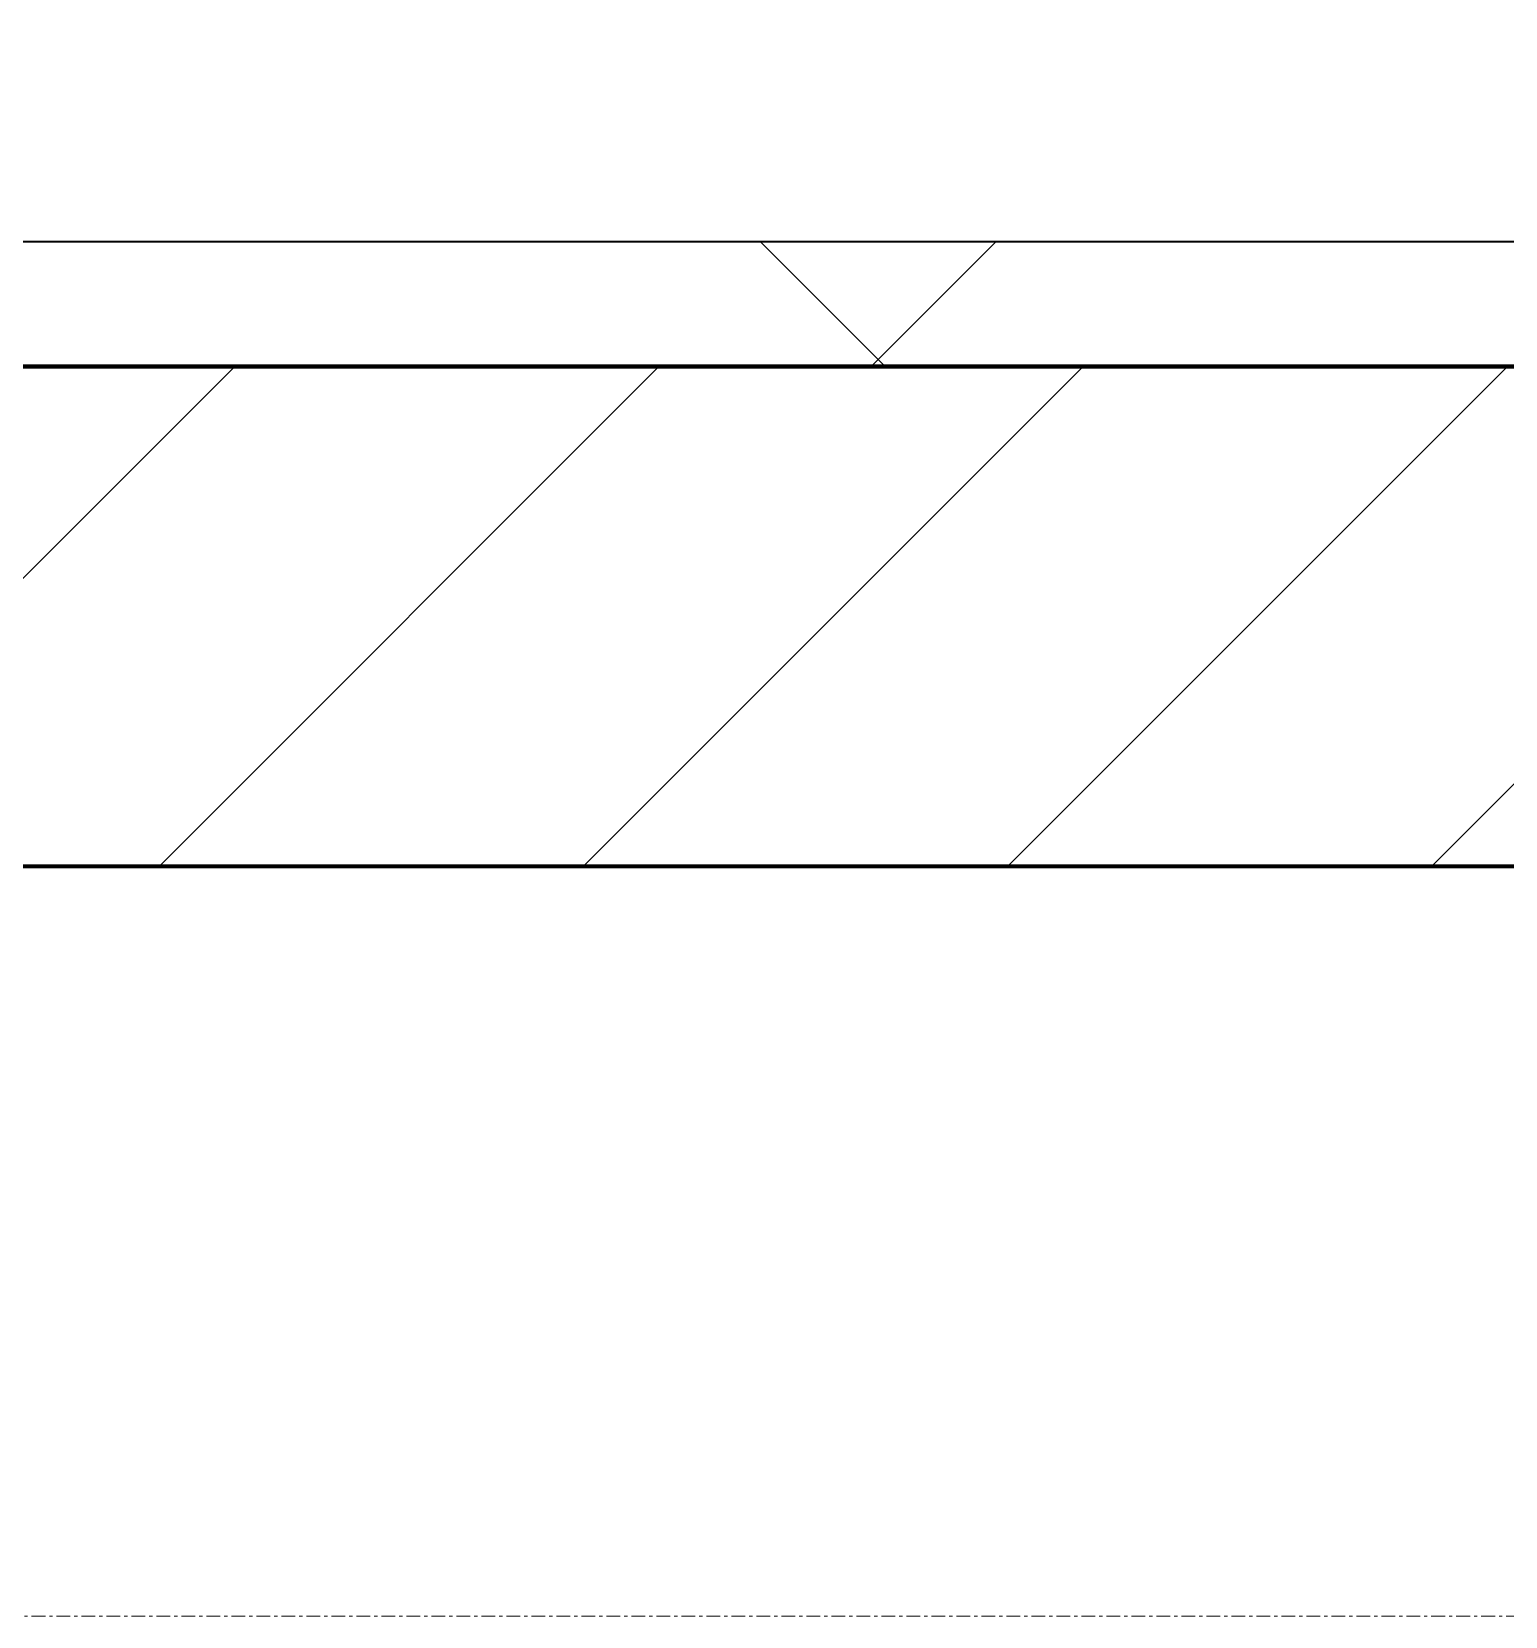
# Model space of a CAD drawing. Header units: millimetres. Extents: x -794334 to -714814, y -17806 to 22403.
# Drawn here: x -769105 to -768515, y -4321 to -3687 of the extents above; entities that cross this region are included whole.
import ezdxf
from ezdxf.xclip import XClip

# ---------------------------------------------------------------- set-up
doc = ezdxf.new("R2010")
doc.units = ezdxf.units.MM
doc.header["$XCLIPFRAME"] = 0
doc.linetypes.add('DPA_Grid _ Level 100', pattern=[10, 5.5, -1.6, 1.3, -1.6])
for name, color, linetype, lineweight in [('A-GLAZ-CURT', 2, 'Continuous', 9), ('A-WALL', 5, 'Continuous', 35), ('A-WALL-FNSH', 2, 'Continuous', 35), ('A-WALL-PATT', 1, 'Continuous', 35), ('S-GRID', 251, 'Continuous', 9), ('WALL-E', 2, 'Continuous', 35)]:
    doc.layers.add(name, color=color, linetype=linetype, lineweight=lineweight)
doc.layers.add('A11_ALU.SOLID SHEET', color=2, linetype='Continuous')

# ---------------------------------------------------------------- blocks, each defined once
blk = doc.blocks.new('*U804')
at = {"layer": 'S-GRID', "linetype": 'DPA_Grid _ Level 100'}
blk.add_line((57942.91, -7900), (-14128.88, -7900), dxfattribs=at)
blk = doc.blocks.new('PPLS-PP19_Custom Tile Pattern - Custom Tile Pattern-V133-4252-01 ENLARGED CONCOURSE LEVEL - REFLECTED CEILING PLAN - SHEET 3')
at = {"layer": 'A-GLAZ-CURT'}
for p, q in [((-300, 0), (300, 0)), ((300, 0), (-300, 0)), ((195.99, 0), (213.31, 0)), ((213.31, 0), (195.99, 0)), ((230.06, 0), (300, 0)), ((-300, -50), (300, -50)), ((300, -50), (-300, -50))]:
    blk.add_line(p, q, dxfattribs=at)
for points, knots in [([(94.4, 0), (94.4, 0), (94.64, 0), (99.11, 0), (108.97, 0), (120.79, 0), (139.94, 0), (163.31, 0), (185.23, 0), (193.62, 0), (194.69, 0), (194.79, 0)], [-2348.345796, -2348.345796, -2348.345796, -2348.345796, -2310.419338, -2233.599744, -2052.234781, -1843.028543, -1530.39897, -1095.004608, -529.74427, -295.064701, -265.121568, -265.121568, -265.121568, -265.121568]), ([(193.8, 0), (193.33, 0), (190.11, 0), (183.13, 0), (171, 0), (161.95, 0), (161.28, 0), (158.35, 0), (157.85, 0), (157.77, 0)], [-11665.349007, -11665.349007, -11665.349007, -11665.349007, -11565.880756, -11105.624034, -10839.086983, -10768.332124, -10666.779182, -10580.760289, -10550.278881, -10550.278881, -10550.278881, -10550.278881]), ([(245.21, 0), (231.26, 0), (203.38, 0), (177.41, 0), (159.34, 0), (158.33, 0), (158.3, 0)], [-230.265083, -230.265083, -230.265083, -230.265083, -187.987675, -143.776725, -129.632772, -123.352749, -123.352749, -123.352749, -123.352749]), ([(159.07, 0), (159.13, 0), (160.84, 0), (165.21, 0), (174.15, 0), (185.98, 0), (208.82, 0), (219.42, 0), (230.06, 0)], [-115.643202, -115.643202, -115.643202, -115.643202, -114.681583, -87.660824, -65.295536, -41.623857, -24.459831, 0, 0, 0, 0]), ([(244.86, 0), (243.18, 0), (237.81, 0), (226.56, 0), (221.1, 0), (200.27, 0), (182.99, 0), (174.27, 0), (169.67, 0), (168.99, 0)], [-9556.189644, -9556.189644, -9556.189644, -9556.189644, -9406.094246, -9221.510254, -9016.44624, -8717.832359, -8253.978395, -8152.463617, -8069.855175, -8069.855175, -8069.855175, -8069.855175]), ([(215.22, 0), (214.62, 0), (210.55, 0), (203.98, 0), (187.54, 0), (175.3, 0), (169.49, 0)], [-203.825446, -203.825446, -203.825446, -203.825446, -198.527383, -184.406837, -162.427601, -142.916156, -142.916156, -142.916156, -142.916156]), ([(171.51, 0), (176.48, 0), (193.23, 0), (201.73, 0), (208.81, 0), (213.9, 0), (241.96, 0), (266.73, 0), (281.71, 0), (291.71, 0), (296.52, 0), (297.86, 0), (298.09, 0)], [-7971.819559, -7971.819559, -7971.819559, -7971.819559, -7784.112253, -7606.717214, -7289.299508, -7042.621073, -6582.165592, -6068.460911, -5766.029927, -5566.724884, -5280.360606, -5199.253518, -5199.253518, -5199.253518, -5199.253518]), ([(172.07, 0), (177.66, 0), (187.87, 0), (201.08, 0), (207.47, 0), (213.96, 0), (215.11, 0)], [-255.364076, -255.364076, -255.364076, -255.364076, -237.955587, -223.92608, -215.862851, -208.75215, -208.75215, -208.75215, -208.75215]), ([(300, 0), (288.22, 0), (262, 0), (230.43, 0), (219.94, 0), (219.02, 0)], [-12528.858583, -12528.858583, -12528.858583, -12528.858583, -11905.454923, -11162.864862, -10856.732305, -10856.732305, -10856.732305, -10856.732305]), ([(219.9, 0), (220.86, 0), (227.84, 0), (240.53, 0), (245.22, 0)], [-10670.940496, -10670.940496, -10670.940496, -10670.940496, -10511.382485, -9925.173265, -9925.173265, -9925.173265, -9925.173265]), ([(247.1, 0), (246.76, 0), (246.21, 0), (245.44, 0), (245.33, 0)], [-9649.085549, -9649.085549, -9649.085549, -9649.085549, -9581.591397, -9570.901714, -9570.901714, -9570.901714, -9570.901714]), ([(300, 0), (286.53, 0), (268.6, 0), (250.65, 0), (246.22, 0)], [-285.253232, -285.253232, -285.253232, -285.253232, -244.693688, -231.286404, -231.286404, -231.286404, -231.286404]), ([(284.76, 0), (284.76, 0), (285.09, 0), (287.47, 0), (293.59, 0), (297.76, 0), (300, 0)], [-4110.630118, -4110.630118, -4110.630118, -4110.630118, -4053.389046, -3959.664717, -3862.421465, -3746.95702, -3746.95702, -3746.95702, -3746.95702]), ([(297.38, 0), (295.84, 0), (291.62, 0), (285.38, 0), (284.87, 0)], [-4803.172655, -4803.172655, -4803.172655, -4803.172655, -4358.271401, -4143.037883, -4143.037883, -4143.037883, -4143.037883])]:
    blk.add_open_spline(points, degree=3, knots=knots, dxfattribs=at)
for points in [[(195.11, 0), (194.91, 0), (194.44, 0), (193.8, 0)], [(245.22, 0), (245.94, 0), (246.54, 0), (246.96, 0)]]:
    blk.add_open_spline(points, degree=3, dxfattribs=at)
blk = doc.blocks.new('PPLS-PP19_Custom Tile Pattern - Custom Tile Pattern-V134-4252-01 ENLARGED CONCOURSE LEVEL - REFLECTED CEILING PLAN - SHEET 3')
at = {"layer": 'A-GLAZ-CURT'}
for p, q in [((-300, 0), (300, 0)), ((300, 0), (-300, 0)), ((-293.07, 0), (-275.75, 0)), ((-275.75, 0), (-293.07, 0)), ((-222.32, 0), (-219.06, 0)), ((-219.06, 0), (-222.32, 0)), ((-218.66, 0), (-205, 0)), ((-205, 0), (-218.66, 0)), ((-300, -50), (300, -50)), ((300, -50), (-300, -50))]:
    blk.add_line(p, q, dxfattribs=at)
at = {"layer": 'A-GLAZ-CURT', "flags": 128}
for points in [[(-300, 0), (-291.56, 0), (-283.3, 0), (-275.2, 0), (-267.26, 0), (-259.45, 0), (-251.77, 0), (-244.2, 0), (-236.74, 0), (-229.36, 0), (-222.06, 0), (-214.83, 0), (-207.71, 0), (-200.76, 0), (-194.02, 0), (-187.54, 0), (-181.38, 0), (-175.58, 0), (-170.25, 0), (-165.64, 0), (-162.01, 0), (-159.53, 0), (-157.46, 0), (-154.52, 0), (-149.42, 0), (-141.84, 0), (-132.81, 0), (-126.08, 0)], [(-151.17, 0), (-155.53, 0), (-160.27, 0), (-164.95, 0), (-169.65, 0), (-174.47, 0), (-179.49, 0), (-184.81, 0), (-190.44, 0), (-196.37, 0), (-202.58, 0), (-209.04, 0), (-215.73, 0), (-222.63, 0), (-229.72, 0), (-236.97, 0), (-244.39, 0), (-251.96, 0), (-259.67, 0), (-267.51, 0), (-275.48, 0), (-283.55, 0), (-291.73, 0), (-300, 0)], [(-125.17, 0), (-128.55, 0), (-134.16, 0), (-140.03, 0), (-145.5, 0), (-150.63, 0)]]:
    blk.add_lwpolyline(points, dxfattribs=at)
at = {"layer": 'A-GLAZ-CURT'}
for points, knots in [([(-300, 0), (-284.65, 0), (-236.57, 0), (-188.92, 0), (-158.92, 0), (-151.16, 0)], [-5323.127839, -5323.127839, -5323.127839, -5323.127839, -4502.809032, -2700.551212, -2000.048509, -2000.048509, -2000.048509, -2000.048509]), ([(-83.27, 0), (-96.83, 0), (-134.32, 0), (-202.69, 0), (-262.56, 0), (-294.48, 0), (-300, 0)], [-18916.821201, -18916.821201, -18916.821201, -18916.821201, -17136.203329, -15131.813646, -13729.592194, -13439.944408, -13439.944408, -13439.944408, -13439.944408]), ([(-150.98, 0), (-151.06, 0), (-153.03, 0), (-158.72, 0), (-174.02, 0), (-185.59, 0), (-209.77, 0), (-232.01, 0), (-255.22, 0), (-262.59, 0), (-264.9, 0), (-265.4, 0)], [-2488.426339, -2488.426339, -2488.426339, -2488.426339, -2477.344047, -2237.412286, -2029.680487, -1755.085331, -1400.429864, -858.079193, -543.655514, -208.940337, 0, 0, 0, 0]), ([(-258.6, 0), (-257.91, 0), (-254.26, 0), (-241.25, 0), (-228.24, 0), (-220.2, 0), (-219.1, 0)], [-5722.54675, -5722.54675, -5722.54675, -5722.54675, -5657.471696, -5413.335975, -5017.494783, -4954.41967, -4954.41967, -4954.41967, -4954.41967]), ([(-220.15, 0), (-221.05, 0), (-224.51, 0), (-231.26, 0), (-233.46, 0), (-234, 0)], [-1024.367943, -1024.367943, -1024.367943, -1024.367943, -978.033455, -846.069444, -682.911962, -682.911962, -682.911962, -682.911962]), ([(-233.49, 0), (-233.44, 0), (-232.38, 0), (-230.74, 0), (-225.3, 0), (-223.63, 0)], [-455.274641, -455.274641, -455.274641, -455.274641, -440.605512, -119.536984, 0, 0, 0, 0]), ([(-219.03, 0), (-216.92, 0), (-211.86, 0), (-200.2, 0), (-185.8, 0), (-171.77, 0), (-158.7, 0), (-157.22, 0)], [-4953.244829, -4953.244829, -4953.244829, -4953.244829, -4832.723979, -4666.091899, -4349.945572, -4000.813434, -3840.635403, -3840.635403, -3840.635403, -3840.635403]), ([(-133.82, 0), (-135.51, 0), (-137.8, 0), (-149.31, 0), (-162.01, 0), (-177.91, 0), (-198.21, 0), (-211.71, 0), (-219.03, 0)], [-2731.647847, -2731.647847, -2731.647847, -2731.647847, -2418.507304, -2308.929706, -2113.765672, -1763.376603, -1422.553702, -1043.688706, -1043.688706, -1043.688706, -1043.688706]), ([(-218.99, 0), (-215.7, 0), (-204.39, 0), (-188.58, 0), (-169.02, 0), (-157.93, 0), (-152.01, 0)], [-5362.123552, -5362.123552, -5362.123552, -5362.123552, -5161.076232, -4739.070012, -4465.409639, -4149.119819, -4149.119819, -4149.119819, -4149.119819]), ([(-151.15, 0), (-145.65, 0), (-136.62, 0), (-127.33, 0), (-124.19, 0), (-123.43, 0), (-123.28, 0)], [-4133.906489, -4133.906489, -4133.906489, -4133.906489, -3839.893365, -3647.167523, -3488.92562, -3439.852845, -3439.852845, -3439.852845, -3439.852845]), ([(-151.06, 0), (-150.06, 0), (-147.11, 0), (-143.57, 0), (-138.62, 0)], [-3456.571863, -3456.571863, -3456.571863, -3456.571863, -3371.022232, -3227.460399, -3227.460399, -3227.460399, -3227.460399]), ([(-151.03, 0), (-140.01, 0), (-124.96, 0), (-110.8, 0), (-99.5, 0), (-91.46, 0)], [-1996.172939, -1996.172939, -1996.172939, -1996.172939, -1002.059161, -460.363443, 0, 0, 0, 0]), ([(-118.78, 0), (-121.86, 0), (-126.28, 0), (-136.96, 0), (-147.46, 0), (-150.03, 0), (-150.57, 0)], [-5938.474035, -5938.474035, -5938.474035, -5938.474035, -5700.061948, -5508.838257, -5298.784692, -5196.16478, -5196.16478, -5196.16478, -5196.16478]), ([(-150.34, 0), (-150.07, 0), (-147.75, 0), (-142.6, 0), (-127.26, 0), (-107.3, 0), (-94.05, 0), (-85.05, 0), (-83.82, 0)], [-4948.728362, -4948.728362, -4948.728362, -4948.728362, -4883.323924, -4440.880425, -4054.690705, -3793.097032, -3402.597032, -3340.391645, -3340.391645, -3340.391645, -3340.391645]), ([(-137.88, 0), (-140.56, 0), (-147.2, 0), (-147.65, 0), (-150.23, 0)], [-3187.727384, -3187.727384, -3187.727384, -3187.727384, -2919.378265, -2523.617513, -2523.617513, -2523.617513, -2523.617513]), ([(-84.2, 0), (-92.34, 0), (-112.04, 0), (-130.52, 0), (-147.74, 0), (-149.07, 0)], [-7439.669089, -7439.669089, -7439.669089, -7439.669089, -7004.680444, -6449.282163, -6277.220794, -6277.220794, -6277.220794, -6277.220794]), ([(-148.23, 0), (-146.94, 0), (-140.15, 0), (-137.28, 0), (-133.93, 0), (-128.78, 0), (-126.5, 0)], [-6162.058746, -6162.058746, -6162.058746, -6162.058746, -6017.569127, -5560.701257, -5364.112219, -5231.017328, -5231.017328, -5231.017328, -5231.017328]), ([(-86.16, 0), (-91.37, 0), (-104.13, 0), (-122.65, 0), (-139.03, 0), (-146.11, 0), (-146.95, 0)], [-1681.3698, -1681.3698, -1681.3698, -1681.3698, -1374.161226, -945.742622, -741.901385, -489.130243, -489.130243, -489.130243, -489.130243]), ([(-146.69, 0), (-146.59, 0), (-145.49, 0), (-135.69, 0), (-128.29, 0), (-125.15, 0)], [-420.34245, -420.34245, -420.34245, -420.34245, -406.956646, -290.263673, 0, 0, 0, 0]), ([(-127.41, 0), (-131.63, 0), (-133.16, 0), (-134.09, 0), (-134.15, 0)], [-8540.990293, -8540.990293, -8540.990293, -8540.990293, -8266.114998, -8246.473386, -8246.473386, -8246.473386, -8246.473386]), ([(-134.15, 0), (-133.32, 0), (-130.31, 0), (-117.33, 0), (-92.04, 0), (-74.02, 0), (-62.74, 0), (-60.36, 0), (-59.97, 0)], [-7657.439573, -7657.439573, -7657.439573, -7657.439573, -7293.749979, -6839.55839, -6236.997189, -5713.340575, -5140.470607, -5006.787413, -5006.787413, -5006.787413, -5006.787413]), ([(-120.13, 0), (-120.14, 0), (-120.24, 0), (-121.3, 0), (-129.25, 0), (-133.82, 0)], [-2933.992132, -2933.992132, -2933.992132, -2933.992132, -2920.575025, -2840.280255, -2731.647847, -2731.647847, -2731.647847, -2731.647847]), ([(-113.43, 0), (-113.44, 0), (-113.96, 0), (-119.73, 0), (-125.43, 0), (-127.03, 0), (-127.41, 0)], [-328.499627, -328.499627, -328.499627, -328.499627, -282.672656, -98.539552, -24.539552, 0, 0, 0, 0]), ([(-126.5, 0), (-122.44, 0), (-108.71, 0), (-86.68, 0), (-63.44, 0), (-54.4, 0), (-48.53, 0), (-30.79, 0), (-22.93, 0), (-15.39, 0)], [-5231.017328, -5231.017328, -5231.017328, -5231.017328, -4994.692869, -4542.524482, -4008.285538, -3689.699207, -3546.54457, -3315.260113, -2864.387349, -2864.387349, -2864.387349, -2864.387349]), ([(-125.15, 0), (-124.93, 0), (-121.96, 0), (-113.01, 0), (-98.9, 0), (-90.18, 0), (-84.15, 0), (-83.89, 0)], [-3362.7396, -3362.7396, -3362.7396, -3362.7396, -3342.215224, -3074.362186, -2902.289527, -2605.247022, -2592.111775, -2592.111775, -2592.111775, -2592.111775]), ([(-122.08, 0), (-122.01, 0), (-121.69, 0), (-121.2, 0), (-120.88, 0)], [-3136.336417, -3136.336417, -3136.336417, -3136.336417, -3110.304437, -3035.164275, -3035.164275, -3035.164275, -3035.164275]), ([(-36.33, 0), (-36.43, 0), (-37.27, 0), (-45.02, 0), (-46.13, 0), (-60.59, 0), (-81.23, 0), (-99.51, 0), (-114.02, 0), (-117.28, 0), (-118.78, 0)], [-1855.773136, -1855.773136, -1855.773136, -1855.773136, -1810.870157, -1672.078046, -1405.135169, -1060.00838, -740.068933, -229.489605, -116.330425, 0, 0, 0, 0]), ([(-117.74, 0), (-117.19, 0), (-114.78, 0), (-113.43, 0), (-113.43, 0)], [-821.249067, -821.249067, -821.249067, -821.249067, -394.672656, -330.879064, -330.879064, -330.879064, -330.879064]), ([(-36.62, 0), (-36.62, 0), (-40.35, 0), (-44.32, 0), (-58.97, 0), (-85.2, 0), (-107.61, 0), (-116.56, 0), (-117.56, 0)], [-4069.478503, -4069.478503, -4069.478503, -4069.478503, -3858.647035, -3538.256648, -2842.901703, -2193.204658, -1433.981041, -985.49888, -985.49888, -985.49888, -985.49888]), ([(-115.82, 0), (-114.96, 0), (-110.41, 0), (-97.85, 0), (-87.68, 0), (-83.37, 0)], [-5724.064692, -5724.064692, -5724.064692, -5724.064692, -5430.283136, -5103.229623, -4871.544419, -4871.544419, -4871.544419, -4871.544419]), ([(9.32, 0), (9.08, 0), (7.65, 0), (2.57, 0), (-12.23, 0), (-25.64, 0), (-40, 0), (-56.24, 0), (-75.59, 0), (-94, 0), (-112.01, 0), (-114.94, 0), (-115.63, 0)], [-2922.926651, -2922.926651, -2922.926651, -2922.926651, -2882.788014, -2720.818881, -2518.50168, -2125.455881, -1792.521578, -1466.981642, -1208.454564, -789.402658, -501.969187, -243.577221, -243.577221, -243.577221, -243.577221]), ([(-91.46, 0), (-90.09, 0), (-84.7, 0), (-77.43, 0), (-72.73, 0), (-72.64, 0), (-72.64, 0)], [-19832.387487, -19832.387487, -19832.387487, -19832.387487, -19753.885894, -19541.04734, -19478.625389, -19471.062469, -19471.062469, -19471.062469, -19471.062469]), ([(-83.29, 0), (-78.21, 0), (-71.3, 0), (-65.93, 0), (-65.07, 0)], [-2581.801441, -2581.801441, -2581.801441, -2581.801441, -2322.099534, -2241.8264, -2241.8264, -2241.8264, -2241.8264]), ([(-29.03, 0), (-33.97, 0), (-43.74, 0), (-56.37, 0), (-71.66, 0), (-77.83, 0), (-82.66, 0), (-83.28, 0), (-83.28, 0)], [-2680.714891, -2680.714891, -2680.714891, -2680.714891, -2413.671296, -2161.752162, -2006.592567, -1646.621388, -1424.436217, -1394.046728, -1394.046728, -1394.046728, -1394.046728]), ([(-83.28, 0), (-83.28, 0), (-82.91, 0), (-76.14, 0), (-62.97, 0), (-48.14, 0), (-36.49, 0), (-33.57, 0), (-29.94, 0), (-28.57, 0)], [-1393.4169, -1393.4169, -1393.4169, -1393.4169, -1353.722004, -1274.333717, -1073.56893, -651.549973, -296.515819, -83.513472, 0, 0, 0, 0]), ([(-83.28, 0), (-81.96, 0), (-66.89, 0), (-42.53, 0), (-12.78, 0), (4.23, 0), (9.64, 0), (10.14, 0), (10.18, 0)], [-4870.011342, -4870.011342, -4870.011342, -4870.011342, -4799.173296, -4065.652676, -3589.737505, -3285.047089, -3066.359526, -3044.715262, -3044.715262, -3044.715262, -3044.715262]), ([(-83.27, 0), (-79.59, 0), (-74.13, 0), (-68.41, 0), (-65.12, 0), (-63.63, 0)], [-3331.083313, -3331.083313, -3331.083313, -3331.083313, -3144.956779, -3050.982048, -2969.237017, -2969.237017, -2969.237017, -2969.237017]), ([(-26.75, 0), (-27.82, 0), (-36.18, 0), (-53.55, 0), (-70.91, 0), (-82.3, 0), (-83.27, 0)], [-8718.362214, -8718.362214, -8718.362214, -8718.362214, -8532.293389, -8073.216054, -7508.296369, -7456.415343, -7456.415343, -7456.415343, -7456.415343]), ([(-63.96, 0), (-64.13, 0), (-71.3, 0), (-78.3, 0), (-82.61, 0)], [-2171.769325, -2171.769325, -2171.769325, -2171.769325, -2007.031671, -1751.426875, -1751.426875, -1751.426875, -1751.426875]), ([(-66.39, 0), (-66.39, 0), (-63.63, 0), (-53.63, 0), (-34.42, 0), (-29.82, 0), (-29.19, 0)], [-2493.31794, -2493.31794, -2493.31794, -2493.31794, -2315.303971, -1809.437387, -963.711516, -666.19313, -666.19313, -666.19313, -666.19313]), ([(-15.82, 0), (-28.51, 0), (-48.62, 0), (-65.77, 0), (-66.37, 0), (-66.38, 0)], [-3664.062215, -3664.062215, -3664.062215, -3664.062215, -2981.410125, -2542.574734, -2498.224237, -2498.224237, -2498.224237, -2498.224237]), ([(-63.63, 0), (-61.49, 0), (-57.39, 0), (-54.49, 0), (-45.2, 0), (-40.79, 0), (-40.46, 0), (-40.44, 0)], [-2969.237017, -2969.237017, -2969.237017, -2969.237017, -2851.217951, -2734.127174, -2474.780881, -2410.990208, -2350.645972, -2350.645972, -2350.645972, -2350.645972]), ([(-58.83, 0), (-58.37, 0), (-57.29, 0), (-54.23, 0), (-46.33, 0), (-42.62, 0), (-41.76, 0)], [-4859.52896, -4859.52896, -4859.52896, -4859.52896, -4680.891996, -4469.85053, -4321.566175, -4270.495146, -4270.495146, -4270.495146, -4270.495146]), ([(-51.83, 0), (-51.83, 0), (-51.78, 0), (-47.4, 0), (-46.01, 0), (-40.22, 0), (-36.78, 0)], [-632.814994, -632.814994, -632.814994, -632.814994, -627.965721, -508.377888, -260.442412, 0, 0, 0, 0]), ([(-15.45, 0), (-17.45, 0), (-23.97, 0), (-32.81, 0), (-44.85, 0), (-51.43, 0), (-51.79, 0)], [-1397.691517, -1397.691517, -1397.691517, -1397.691517, -1290.787923, -1039.307308, -819.71621, -644.910881, -644.910881, -644.910881, -644.910881]), ([(-41.76, 0), (-39.9, 0), (-37.72, 0), (-36.92, 0), (-36.77, 0)], [-4270.495146, -4270.495146, -4270.495146, -4270.495146, -4161.040818, -4106.245333, -4106.245333, -4106.245333, -4106.245333]), ([(-36.78, 0), (-32.43, 0), (-19.22, 0), (8.83, 0), (35.15, 0), (50.85, 0), (51.96, 0)], [-6191.144455, -6191.144455, -6191.144455, -6191.144455, -5862.463379, -5340.621928, -4573.028122, -4514.376165, -4514.376165, -4514.376165, -4514.376165]), ([(-36.29, 0), (-36.29, 0), (-34.66, 0), (-28.88, 0), (-26.95, 0), (-26.54, 0)], [-9150.272121, -9150.272121, -9150.272121, -9150.272121, -9057.163041, -8919.836787, -8834.607043, -8834.607043, -8834.607043, -8834.607043]), ([(-16, 0), (-18.2, 0), (-25.71, 0), (-34.76, 0), (-36.04, 0)], [-9532.07602, -9532.07602, -9532.07602, -9532.07602, -9424.652049, -9182.880979, -9182.880979, -9182.880979, -9182.880979]), ([(-33.34, 0), (-33.34, 0), (-32.93, 0), (-31.16, 0), (-30.52, 0)], [-2415.024266, -2415.024266, -2415.024266, -2415.024266, -2357.633367, -2323.618664, -2323.618664, -2323.618664, -2323.618664]), ([(70.61, 0), (66.16, 0), (55.8, 0), (39.61, 0), (24.74, 0), (2.64, 0), (-17.84, 0), (-30.57, 0), (-31.82, 0), (-32, 0)], [-4647.237329, -4647.237329, -4647.237329, -4647.237329, -4326.416877, -4098.545751, -3766.694881, -3333.063701, -2994.501669, -2698.150104, -2614.070998, -2614.070998, -2614.070998, -2614.070998]), ([(-30.76, 0), (-30.73, 0), (-29.99, 0), (-23.53, 0), (-15.9, 0), (-15.42, 0)], [-54176.191683, -54176.191683, -54176.191683, -54176.191683, -54157.274271, -53749.15266, -53722.01203, -53722.01203, -53722.01203, -53722.01203]), ([(-30.52, 0), (-27.11, 0), (-22.69, 0), (-17.44, 0), (-15.41, 0)], [-2323.618664, -2323.618664, -2323.618664, -2323.618664, -2142.497158, -2034.362038, -2034.362038, -2034.362038, -2034.362038]), ([(-15.78, 0), (-16.72, 0), (-19.75, 0), (-25.97, 0), (-29.52, 0), (-30.21, 0)], [-54978.391886, -54978.391886, -54978.391886, -54978.391886, -54789.006179, -54461.685999, -54290.791712, -54290.791712, -54290.791712, -54290.791712]), ([(8.33, 0), (8.19, 0), (7.18, 0), (0.32, 0), (-13.89, 0), (-24.92, 0), (-29.03, 0)], [-3574.286521, -3574.286521, -3574.286521, -3574.286521, -3526.962355, -3285.499107, -2903.012179, -2680.714891, -2680.714891, -2680.714891, -2680.714891]), ([(-28.98, 0), (-28.66, 0), (-27.39, 0), (-24.45, 0), (-22.56, 0)], [-166.548282, -166.548282, -166.548282, -166.548282, -102.06493, 0, 0, 0, 0]), ([(-28.57, 0), (-26.93, 0), (-20.29, 0), (-11.45, 0), (2.08, 0), (13.15, 0), (21.24, 0), (24.62, 0), (24.72, 0), (24.72, 0)], [-5361.429781, -5361.429781, -5361.429781, -5361.429781, -5261.36855, -5050.479954, -4785.90057, -4596.498881, -4445.288762, -4384.376941, -4376.041937, -4376.041937, -4376.041937, -4376.041937]), ([(-15.47, 0), (-14.7, 0), (-11.36, 0), (-7.66, 0), (-6.6, 0), (-6.44, 0)], [-56344.022017, -56344.022017, -56344.022017, -56344.022017, -56303.229861, -56166.290093, -56124.392176, -56124.392176, -56124.392176, -56124.392176]), ([(31.18, 0), (25.97, 0), (11.99, 0), (-3.75, 0), (-14.03, 0), (-15.41, 0)], [-4496.803627, -4496.803627, -4496.803627, -4496.803627, -4222.080604, -3745.412743, -3671.464559, -3671.464559, -3671.464559, -3671.464559]), ([(-15.39, 0), (-8.27, 0), (8.61, 0), (15.02, 0), (22.91, 0), (31, 0), (39.04, 0), (51.19, 0), (58.74, 0), (61.34, 0), (61.45, 0)], [-2864.387349, -2864.387349, -2864.387349, -2864.387349, -2439.246196, -2084.094819, -1956.422387, -1818.904206, -1645.594513, -1443.202566, -1228.752106, -1120.932285, -1120.932285, -1120.932285, -1120.932285]), ([(30.82, 0), (29.27, 0), (20.14, 0), (5.42, 0), (-8.46, 0), (-15.38, 0)], [-10462.034656, -10462.034656, -10462.034656, -10462.034656, -10363.088938, -9884.23066, -9542.355627, -9542.355627, -9542.355627, -9542.355627]), ([(-15.34, 0), (-9.38, 0), (7.66, 0), (22.06, 0), (37.44, 0), (45.92, 0), (57.76, 0), (64.47, 0), (72.74, 0), (75.22, 0), (76.03, 0), (76.21, 0)], [-2033.166331, -2033.166331, -2033.166331, -2033.166331, -1716.209403, -1206.526904, -1089.329421, -901.315459, -753.071572, -495.328968, -421.953223, -334.951786, -290.452333, -290.452333, -290.452333, -290.452333]), ([(-15.19, 0), (-13.07, 0), (7.48, 0), (42.82, 0), (88.72, 0), (120.63, 0), (138.28, 0), (138.53, 0)], [-461.142613, -461.142613, -461.142613, -461.142613, -429.606584, -390.253598, -346.313304, -291.370682, -290.5735, -290.5735, -290.5735, -290.5735]), ([(76.63, 0), (74.8, 0), (67.65, 0), (53.52, 0), (37, 0), (24.07, 0), (12.82, 0), (-0.43, 0), (-10.49, 0), (-14.25, 0)], [-3095.572228, -3095.572228, -3095.572228, -3095.572228, -2950.589685, -2634.532728, -2313.748533, -2106.613311, -1925.670641, -1617.263037, -1418.803938, -1418.803938, -1418.803938, -1418.803938]), ([(-6.54, 0), (-6.73, 0), (-7.2, 0), (-7.6, 0), (-7.79, 0)], [-56009.792147, -56009.792147, -56009.792147, -56009.792147, -55949.290093, -55895.192118, -55895.192118, -55895.192118, -55895.192118]), ([(-2.63, 0), (-2.47, 0), (-1.22, 0), (4.92, 0), (15.97, 0), (22.54, 0), (24.49, 0)], [-226.825321, -226.825321, -226.825321, -226.825321, -220.269177, -206.416616, -198.214427, -187.717507, -187.717507, -187.717507, -187.717507]), ([(103.09, 0), (101.08, 0), (86.31, 0), (63.34, 0), (35.84, 0), (12, 0), (3.08, 0), (-1.67, 0), (-2.25, 0)], [-375.435014, -375.435014, -375.435014, -375.435014, -369.147452, -330.153101, -307.516438, -285.83788, -246.234814, -234.646884, -234.646884, -234.646884, -234.646884]), ([(24.69, 0), (24.54, 0), (20.99, 0), (15.48, 0), (10.8, 0), (9.63, 0)], [-4368.572414, -4368.572414, -4368.572414, -4368.572414, -4306.476363, -4080.000647, -3772.857994, -3772.857994, -3772.857994, -3772.857994]), ([(18.16, 0), (19.15, 0), (24.25, 0), (25.66, 0), (26.12, 0)], [-5700.113719, -5700.113719, -5700.113719, -5700.113719, -5554.232259, -5302.431367, -5302.431367, -5302.431367, -5302.431367]), ([(51.57, 0), (48.5, 0), (43.08, 0), (29.53, 0), (20.67, 0), (18.85, 0), (18.16, 0)], [-6518.871504, -6518.871504, -6518.871504, -6518.871504, -6314.283804, -6135.05769, -5972.647715, -5832.674503, -5832.674503, -5832.674503, -5832.674503]), ([(27.44, 0), (27.9, 0), (29.54, 0), (37.81, 0), (46.21, 0), (52.06, 0)], [-5037.309798, -5037.309798, -5037.309798, -5037.309798, -4887.603822, -4705.298446, -4374.505878, -4374.505878, -4374.505878, -4374.505878]), ([(27.89, 0), (29.09, 0), (33.4, 0), (48.37, 0), (71.92, 0), (98.81, 0), (113.03, 0), (120.21, 0)], [-147.777612, -147.777612, -147.777612, -147.777612, -135.792042, -118.513713, -97.899267, -63.759246, -43.933885, -43.933885, -43.933885, -43.933885]), ([(52.77, 0), (52.72, 0), (51.71, 0), (44.99, 0), (36.46, 0), (30.82, 0)], [-578.695045, -578.695045, -578.695045, -578.695045, -566.066452, -360.610861, 0, 0, 0, 0]), ([(136.44, 0), (121.66, 0), (86.93, 0), (51.16, 0), (31.18, 0)], [-106.750556, -106.750556, -106.750556, -106.750556, -59.610984, 0, 0, 0, 0]), ([(168.37, 0), (167.68, 0), (162.47, 0), (147.02, 0), (109.77, 0), (76.86, 0), (57.82, 0), (46.51, 0), (41.18, 0), (36.02, 0), (35.54, 0), (35.54, 0)], [-543.375029, -543.375029, -543.375029, -543.375029, -530.793311, -458.593899, -401.860199, -357.622665, -341.267687, -334.000314, -326.15566, -319.318397, -317.489778, -317.489778, -317.489778, -317.489778]), ([(36.29, 0), (37.77, 0), (48.82, 0), (64.79, 0), (95.91, 0), (124.45, 0), (132.42, 0), (134.6, 0)], [-314.598523, -314.598523, -314.598523, -314.598523, -305.899624, -287.17622, -249.500363, -194.761443, -152.241002, -152.241002, -152.241002, -152.241002]), ([(114.39, 0), (114.2, 0), (112.08, 0), (105.42, 0), (92.38, 0), (85.59, 0), (74.4, 0), (62.26, 0), (55.67, 0), (52.6, 0), (52.44, 0)], [-8148.58938, -8148.58938, -8148.58938, -8148.58938, -8105.191388, -7723.759874, -7531.75727, -7135.649961, -6924.452779, -6738.82075, -6548.303034, -6538.037517, -6538.037517, -6538.037517, -6538.037517]), ([(52.46, 0), (52.7, 0), (59.92, 0), (71.67, 0), (84.83, 0), (86.01, 0), (92.51, 0), (94.33, 0)], [-4366.894105, -4366.894105, -4366.894105, -4366.894105, -4353.683244, -3960.84581, -3759.045785, -3336.541051, -2783.776468, -2783.776468, -2783.776468, -2783.776468]), ([(52.48, 0), (60.25, 0), (71.99, 0), (82.12, 0), (83.66, 0)], [-4505.346182, -4505.346182, -4505.346182, -4505.346182, -4094.177415, -3869.465285, -3869.465285, -3869.465285, -3869.465285]), ([(61.47, 0), (61.47, 0), (61.21, 0), (54.61, 0), (53.71, 0), (53.56, 0)], [-1113.311073, -1113.311073, -1113.311073, -1113.311073, -1096.402191, -891.204116, -747.28819, -747.28819, -747.28819, -747.28819]), ([(76.22, 0), (75.58, 0), (73.64, 0), (71.05, 0), (70.61, 0)], [-193.634889, -193.634889, -193.634889, -193.634889, -31.537676, 0, 0, 0, 0]), ([(94.4, 0), (94.4, 0), (94.64, 0), (99.11, 0), (108.97, 0), (120.79, 0), (139.94, 0), (163.31, 0), (181.07, 0), (188.05, 0)], [-2348.345796, -2348.345796, -2348.345796, -2348.345796, -2310.419338, -2233.599744, -2052.234781, -1843.028543, -1530.39897, -1095.004608, -529.74427, -529.74427, -529.74427, -529.74427]), ([(119.93, 0), (118.96, 0), (114.09, 0), (108.04, 0), (103.09, 0)], [-19.969948, -19.969948, -19.969948, -19.969948, -15.488593, 0, 0, 0, 0]), ([(120.2, 0), (117.42, 0), (114.15, 0), (111.98, 0), (105.66, 0), (105.23, 0), (105.23, 0)], [-9435.208756, -9435.208756, -9435.208756, -9435.208756, -9220.200448, -9012.77275, -8966.157302, -8929.495943, -8929.495943, -8929.495943, -8929.495943]), ([(105.26, 0), (105.52, 0), (111.01, 0), (112.65, 0), (113.59, 0)], [-8920.561005, -8920.561005, -8920.561005, -8920.561005, -8814.835624, -8577.462505, -8577.462505, -8577.462505, -8577.462505]), ([(157.9, 0), (156.77, 0), (151.67, 0), (143.29, 0), (134.04, 0), (126.24, 0), (122.25, 0), (120.52, 0), (120.33, 0)], [-10292.955006, -10292.955006, -10292.955006, -10292.955006, -10098.273015, -9847.788484, -9677.714971, -9567.007022, -9453.21225, -9438.485461, -9438.485461, -9438.485461, -9438.485461]), ([(120.34, 0), (122.07, 0), (125.14, 0), (128.63, 0), (128.95, 0)], [-43.815818, -43.815818, -43.815818, -43.815818, -39.050993, -35.895543, -35.895543, -35.895543, -35.895543]), ([(129.02, 0), (129.02, 0), (124.41, 0), (122.89, 0), (120.83, 0), (120.4, 0)], [-35.386604, -35.386604, -35.386604, -35.386604, -31.430235, -22.807238, -20.706894, -20.706894, -20.706894, -20.706894]), ([(128.58, 0), (128.8, 0), (130.16, 0), (139.26, 0), (152.67, 0), (161.24, 0), (162.19, 0), (162.75, 0)], [-633.326174, -633.326174, -633.326174, -633.326174, -627.736123, -618.981161, -602.094757, -592.980799, -581.414464, -581.414464, -581.414464, -581.414464]), ([(137.1, 0), (136, 0), (133.64, 0), (129.87, 0), (129.11, 0)], [-670.405967, -670.405967, -670.405967, -670.405967, -651.020627, -640.742133, -640.742133, -640.742133, -640.742133]), ([(188.25, 0), (185.93, 0), (180.39, 0), (171, 0), (161.95, 0), (161.28, 0), (158.35, 0), (157.85, 0), (157.77, 0)], [-11386.01233, -11386.01233, -11386.01233, -11386.01233, -11105.624034, -10839.086983, -10768.332124, -10666.779182, -10580.760289, -10550.278881, -10550.278881, -10550.278881, -10550.278881]), ([(300, 0), (286.53, 0), (254.22, 0), (207.11, 0), (177.41, 0), (159.34, 0), (158.33, 0), (158.3, 0)], [-285.253232, -285.253232, -285.253232, -285.253232, -244.693688, -187.987675, -143.776725, -129.632772, -123.352749, -123.352749, -123.352749, -123.352749]), ([(159.07, 0), (159.13, 0), (160.84, 0), (165.21, 0), (174.15, 0), (185.98, 0), (208.82, 0), (219.42, 0), (230.06, 0)], [-115.643202, -115.643202, -115.643202, -115.643202, -114.681583, -87.660824, -65.295536, -41.623857, -24.459831, 0, 0, 0, 0]), ([(162.75, 0), (165.4, 0), (170.91, 0), (172.61, 0), (172.61, 0)], [-111.264224, -111.264224, -111.264224, -111.264224, -56.742688, -19.085662, -19.085662, -19.085662, -19.085662])]:
    blk.add_open_spline(points, degree=3, knots=knots, dxfattribs=at)
for points in [[(-223.63, 0), (-222.22, 0), (-220.67, 0), (-219.04, 0)], [(-152.35, 0), (-151.97, 0), (-151.58, 0), (-151.16, 0)], [(-83.28, 0), (-84.24, 0), (-85.2, 0), (-86.16, 0)], [(-72.93, 0), (-75.38, 0), (-78.67, 0), (-82.28, 0)], [(-39.84, 0), (-39.08, 0), (-38.11, 0), (-37.36, 0)], [(-22.56, 0), (-20.44, 0), (-18.2, 0), (-16.02, 0)], [(-13, 0), (-13.65, 0), (-14.42, 0), (-15.37, 0)], [(24.49, 0), (25.23, 0), (25.72, 0), (26.04, 0)], [(80.35, 0), (79.57, 0), (78.27, 0), (76.63, 0)], [(84.06, 0), (83.48, 0), (82.41, 0), (81.72, 0)]]:
    blk.add_open_spline(points, degree=3, dxfattribs=at)
blk = doc.blocks.new('*U1029')
at = {"layer": 'A-GLAZ-CURT'}
for name, p in [('PPLS-PP19_Custom Tile Pattern - Custom Tile Pattern-V133-4252-01 ENLARGED CONCOURSE LEVEL - REFLECTED CEILING PLAN - SHEET 3', (9602.37, -7350)), ('PPLS-PP19_Custom Tile Pattern - Custom Tile Pattern-V134-4252-01 ENLARGED CONCOURSE LEVEL - REFLECTED CEILING PLAN - SHEET 3', (10202.37, -7350))]:
    blk.add_blockref(name, p, dxfattribs=at)
blk = doc.blocks.new('*U1630')
blk.add_lwpolyline([(22690, -750), (19166.45, -750), (19116.45, -700), (18966.44, -550), (-101025.39, -550), (-101025.39, -6704.96), (-96300, -6704.96), (-96300, -7350), (-94497.63, -7350), (17250, -7350), (17250, -6849.96), (18300, -6849.96), (22690, -6849.96)], close=True)

msp = doc.modelspace()

# ---------------------------------------------------------------- block references
at = {"layer": 'A11_ALU.SOLID SHEET'}
ref = msp.add_blockref('*U1630', (-744681.24, 3579.02), dxfattribs=at)
XClip(ref).set_block_clipping_path([(-45802.4668593339, -9620.0029952967), (23702.8690583039, 10334.9999958097)])

# ---------------------------------------------------------------- next in the draw order: hatches: boundary and pattern name
at = {"layer": 'A-WALL-PATT', "lineweight": 9}
h = msp.add_hatch(dxfattribs=at)
h.set_pattern_fill('FP_5', color=256, style=0, pattern_type=2)
h.set_pattern_definition([(45, (0, 0), (-212.13203, 212.13203), []), (135, (0, 0), (-212.13203, -212.13203), [])])
h.paths.add_polyline_path([(-727630.24, -3820.98), (-727382.37, -3820.98), (-727382.37, -3770.98), (-790483.7, -3770.98), (-790483.7, -3820.98), (-727766, -3820.98)])
h = msp.add_hatch(dxfattribs=at)
h.set_pattern_fill('FP_2', color=256, style=0, pattern_type=2)
h.set_pattern_definition([(45, (0, 0), (-84.852814, 84.852814), [])])
h.paths.add_polyline_path([(-727382.37, -4020.98), (-727382.37, -3820.98), (-790483.7, -3820.98), (-790483.7, -4020.98), (-727494.49, -4020.98)])

# ---------------------------------------------------------------- next in the draw order: linework, layer by layer
at = {"layer": 'A-WALL', "color": 7, "lineweight": 70}
for p, q in [((-769580, -3820.98), (-767180, -3820.98)), ((-767180, -3820.98), (-769580, -3820.98)), ((-767180, -4020.98), (-769580, -4020.98))]:
    msp.add_line(p, q, dxfattribs=at)
at = {"layer": 'A-WALL-FNSH', "color": 250}
msp.add_line((-769580, -3770.98), (-767180, -3770.98), dxfattribs=at)
at = {"layer": 'WALL-E'}
for p, q in [((-727382.37, -4020.98), (-790483.7, -4020.98)), ((-790483.7, -4020.98), (-727382.37, -4020.98))]:
    msp.add_line(p, q, dxfattribs=at)

# ---------------------------------------------------------------- next in the draw order: block references
for name in ['*U804', '*U1029']:
    msp.add_blockref(name, (-778882.37, 3579.02))

doc.saveas('drawing.dxf')
